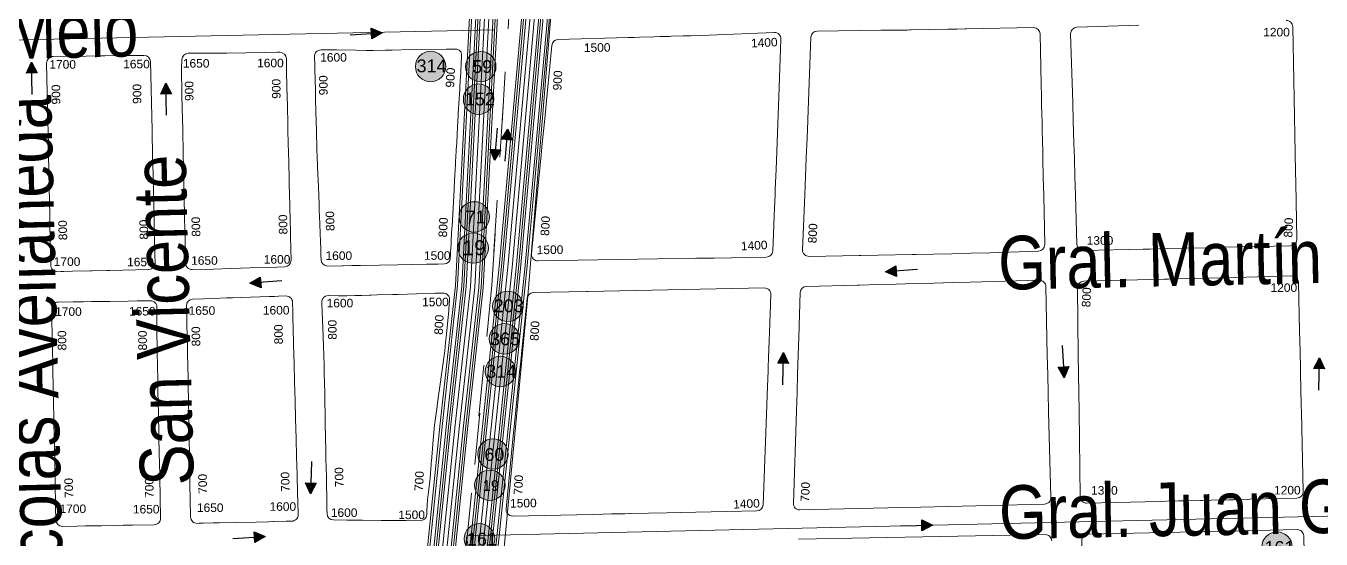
# Model space of a CAD drawing. Header units: millimetres. Extents: x 11558 to 23675, y 49449 to 61482.
# Drawn here: x 19423 to 20028, y 54186 to 54425 of the extents above; entities that cross this region are included whole.
import ezdxf

# ---------------------------------------------------------------- set-up
doc = ezdxf.new("R2010")
doc.units = ezdxf.units.MM
doc.linetypes.add('ACAD_ISO03W100', pattern=[30, 12, -18])
for name, color, linetype in [('0. plano base - nombres calles', 22, 'Continuous'), ('0. Plano Base - PLANO', 254, 'Continuous'), ('0. Plano base - sentido calles', 253, 'Continuous'), ('0.BARRIOS - DIVISIÓN', 12, 'ACAD_ISO03W100'), ('7. puesta en valor CC la lucila', 212, 'Continuous'), ('numeración', 7, 'Continuous')]:
    doc.layers.add(name, color=color, linetype=linetype)
for name, color, linetype, true_color in [('Linea 130 IDA', 7, 'Continuous', 0x26921c), ('Linea 130 REGRESO', 7, 'Continuous', 0x7a5c00), ('Linea 133 ida', 7, 'Continuous', 0x940000), ('Linea 152 IDA', 7, 'Continuous', 0x070721), ('Linea 152 REGRESO', 7, 'Continuous', 0xff0a0a), ('Linea 161 ida', 7, 'Continuous', 0xd16b6b), ('Linea 168 IDA', 7, 'Continuous', 0x1a1a1a), ('Linea 168 REGRESO', 7, 'Continuous', 0x330000), ('Linea 19 Estación Carapachay', 7, 'Continuous', 0xa80000), ('Linea 19 Plaza Miserere', 7, 'Continuous', 0x575757), ('Linea 203 IDA', 7, 'Continuous', 0xc2c200), ('Linea 203 REGRESO', 7, 'Continuous', 0x9e7700), ('Linea 314 IDA', 7, 'Continuous', 0x141414), ('Linea 314 REGRESO', 7, 'Continuous', 0xe00000), ('Linea 365 IDA', 7, 'Continuous', 0xdb6e00), ('Linea 365 REGRESO', 7, 'Continuous', 0xcc3300), ('Linea 59 Por Barrio Golf VUELTA', 7, 'Continuous', 0xffd147), ('Linea 59 Por la Lucila IDA', 7, 'Continuous', 0x007038), ('Linea 59 Por la Lucila VUELTA', 7, 'Continuous', 0xffc20a), ('Linea 60 Barracas IDA', 7, 'Continuous', 0x660000), ('Linea 60 Constitución-barramcas x Fleming IDA', 7, 'Continuous', 0x660000), ('Linea 60 Constitución-barrancas x Fleming VUELTA', 7, 'Continuous', 0xbcab76), ('Linea 71 IDA', 7, 'Continuous', 0xff2424), ('Linea 71 REGRESO', 7, 'Continuous', 0x2e62ff)]:
    doc.layers.add(name, color=color, linetype=linetype, true_color=true_color)
doc.layers.get('7. puesta en valor CC la lucila').off()
doc.styles.get("Standard").update_dxf_attribs({"font": 'arial.ttf'})

# ---------------------------------------------------------------- blocks, each defined once
blk = doc.blocks.new('MANZANAS')
at = {"layer": '0. Plano Base - PLANO', "color": 0, "linetype": 'Continuous', "lineweight": 5}
for points in [[(5639823.03, 6178673.86, -0.417991), (5639827.13, 6178672.68), (5639839.04, 6178650.77), (5639843.05, 6178643.4), (5639847.14, 6178635.87), (5639851.28, 6178628.27), (5639855.4, 6178620.69), (5639859.52, 6178613.11), (5639861.98, 6178608.59), (5639874.5, 6178585.56, -0.412771), (5639873.32, 6178581.5), (5639846.07, 6178566.51), (5639838.46, 6178562.32), (5639830.77, 6178558.08), (5639823.02, 6178553.82), (5639815.72, 6178549.8), (5639812.95, 6178548.28), (5639788.59, 6178534.88, -0.412469), (5639784.52, 6178536.04), (5639773.21, 6178556.31), (5639769.16, 6178563.58), (5639764.86, 6178571.28), (5639763.2, 6178574.26), (5639761.52, 6178577.26), (5639758.92, 6178581.93), (5639756.39, 6178586.47), (5639752.2, 6178593.97), (5639736.57, 6178621.97, -0.413641), (5639737.73, 6178626.05), (5639763.03, 6178640.24)], [(5639732.54, 6178353.96), (5639790.79, 6178385.6), (5639833.85, 6178408.99, -0.414527), (5639837.92, 6178407.79)]]:
    blk.add_lwpolyline(points, format="xyb", dxfattribs=at)
for points in [[(5639671.95, 6178474.74), (5639661.06, 6178497.97), (5639657.32, 6178505.92), (5639653.75, 6178513.51), (5639653.61, 6178513.81), (5639649.8, 6178521.9), (5639646.24, 6178529.46), (5639646.05, 6178529.86), (5639629.65, 6178564.59, -0.400015), (5639630.95, 6178568.52), (5639657.11, 6178582.47), (5639661.68, 6178584.91), (5639661.89, 6178585.02), (5639668.14, 6178588.36), (5639669.12, 6178588.88), (5639669.6, 6178589.14), (5639676.83, 6178593.08), (5639684.68, 6178597.36), (5639684.79, 6178597.42), (5639687.57, 6178598.93), (5639688.34, 6178599.35), (5639691.85, 6178601.26), (5639692.31, 6178601.51), (5639719.87, 6178616.52, -0.413452), (5639723.94, 6178615.33), (5639735.22, 6178594.74), (5639737.94, 6178589.76), (5639739.51, 6178586.91), (5639739.57, 6178586.8), (5639742.17, 6178582.05), (5639743.51, 6178579.59), (5639745.71, 6178575.58), (5639747.91, 6178571.57), (5639750.4, 6178567.02), (5639751.99, 6178564.13), (5639756.19, 6178556.45), (5639760.24, 6178549.08), (5639771.22, 6178529.03, -0.411425), (5639770.05, 6178524.97), (5639750.24, 6178513.87), (5639742.42, 6178509.48), (5639734.66, 6178505.22), (5639727.2, 6178501.16), (5639719.85, 6178497.16), (5639718.61, 6178496.49), (5639704.39, 6178488.76), (5639697.3, 6178484.9), (5639696.71, 6178484.58), (5639676.1, 6178473.38, -0.431669)], [(5639884.46, 6178568.08), (5639895.54, 6178547.88), (5639899.9, 6178539.92), (5639904, 6178532.45), (5639904.47, 6178531.6), (5639904.89, 6178530.83), (5639905.34, 6178530.01), (5639908.12, 6178524.94), (5639912.25, 6178517.4), (5639913.6, 6178514.94), (5639931.48, 6178482.32, -0.41398), (5639930.3, 6178478.25), (5639911.09, 6178467.7), (5639910.21, 6178467.22), (5639904.29, 6178463.96), (5639902.47, 6178462.96), (5639895.24, 6178458.99), (5639891.62, 6178457), (5639890.85, 6178456.58), (5639885.46, 6178453.62), (5639881.87, 6178451.64), (5639872.12, 6178446.29), (5639868.12, 6178444.09), (5639844.22, 6178430.96, -0.417359), (5639840.13, 6178432.17), (5639821.19, 6178467.54), (5639817.24, 6178474.92), (5639813.04, 6178482.76), (5639808.98, 6178490.36), (5639794.08, 6178518.18, -0.410312), (5639795.27, 6178522.22), (5639828.16, 6178540.4), (5639829.93, 6178541.38), (5639832.93, 6178543.04), (5639837.46, 6178545.54), (5639845.14, 6178549.79), (5639852.62, 6178553.92), (5639880.38, 6178569.27, -0.415238)], [(5639658.57, 6178463.89), (5639637.1, 6178452.28), (5639634.31, 6178450.77), (5639631.81, 6178449.41), (5639630.35, 6178448.62), (5639629.86, 6178448.36), (5639629.42, 6178448.12), (5639613.87, 6178439.71), (5639564.8, 6178413.16, -0.447688), (5639560.59, 6178414.68), (5639543.21, 6178457.82), (5639541.23, 6178462.73), (5639536.89, 6178473.5), (5639533.71, 6178481.39), (5639524.03, 6178505.4, -0.378061), (5639525.36, 6178509.15), (5639553.96, 6178525.07), (5639556.43, 6178526.45), (5639558.6, 6178527.66), (5639564.43, 6178530.9), (5639566.97, 6178532.32), (5639570.85, 6178534.48), (5639570.95, 6178534.54), (5639571.77, 6178534.99), (5639576.41, 6178537.57), (5639579.43, 6178539.25), (5639587.14, 6178543.54), (5639613.5, 6178558.64, -0.437032), (5639617.7, 6178557.32), (5639629.27, 6178532.93), (5639632.86, 6178525.37), (5639636.54, 6178517.61), (5639640.18, 6178509.84), (5639643.68, 6178502.35), (5639647.61, 6178493.97), (5639648.7, 6178491.63), (5639651.29, 6178486.12), (5639659.86, 6178467.81, -0.397355)], [(5639681.52, 6178460.41), (5639702.38, 6178471.95), (5639702.54, 6178472.04), (5639703.21, 6178472.41), (5639710.61, 6178476.51), (5639718.18, 6178480.7), (5639725.84, 6178484.93), (5639733.68, 6178489.28), (5639741, 6178493.33), (5639748.41, 6178497.42), (5639776.67, 6178513.07, -0.416087), (5639780.76, 6178511.88), (5639796.12, 6178483.69), (5639800.5, 6178475.67), (5639804.45, 6178468.41), (5639808.73, 6178460.57), (5639828.15, 6178425.59, -0.415178), (5639826.97, 6178421.5), (5639776.29, 6178393.59), (5639768.88, 6178389.51), (5639726.87, 6178366.38, -0.431127), (5639722.72, 6178367.71), (5639704.11, 6178406.64), (5639700.35, 6178414.5), (5639696.68, 6178422.17), (5639692.85, 6178430.19), (5639689.24, 6178437.72), (5639680.27, 6178456.49, -0.396912)], [(5639484.61, 6178368.97), (5639478.64, 6178365.74, -0.408565), (5639474.6, 6178366.89), (5639473.58, 6178368.68), (5639472.49, 6178370.61), (5639472.05, 6178371.39), (5639470.32, 6178374.44), (5639468.63, 6178377.42), (5639466.24, 6178381.63), (5639463.11, 6178387.15), (5639461.87, 6178389.33), (5639459.74, 6178393.08), (5639457.76, 6178396.58), (5639453.2, 6178404.61), (5639452.78, 6178405.35), (5639451.01, 6178408.47), (5639449.01, 6178412), (5639448.21, 6178413.45), (5639445.91, 6178417.58), (5639444.93, 6178419.36), (5639440.63, 6178427.1), (5639437.64, 6178432.5), (5639436.43, 6178434.68), (5639432.68, 6178441.45), (5639431.69, 6178443.22), (5639430.72, 6178444.98), (5639430.1, 6178446.1), (5639428.09, 6178449.71, -0.420376), (5639429.31, 6178453.82), (5639432.27, 6178455.38), (5639435.89, 6178457.29), (5639443.81, 6178461.22), (5639448.17, 6178463.38), (5639451.24, 6178464.9), (5639456.14, 6178467.59), (5639458.97, 6178469.15), (5639466.35, 6178473.36), (5639481.05, 6178481.12), (5639484.98, 6178483.19, -0.43084), (5639488.83, 6178481.88), (5639490.48, 6178478.28), (5639493.28, 6178472.01), (5639493.48, 6178471.56), (5639496.58, 6178464.66), (5639496.86, 6178464.04), (5639497.11, 6178463.49), (5639500.07, 6178456.9), (5639500.44, 6178456.09), (5639502.55, 6178451.4), (5639503.96, 6178448.27), (5639505.71, 6178444.37), (5639506.9, 6178441.71), (5639507.09, 6178441.3), (5639507.49, 6178440.42), (5639508.01, 6178439.25), (5639511.07, 6178432.45), (5639511.59, 6178431.29), (5639512.1, 6178430.16), (5639512.63, 6178428.99), (5639514.61, 6178424.6), (5639518.19, 6178416.69), (5639521.68, 6178408.97), (5639522.03, 6178408.19), (5639523.05, 6178405.92), (5639524.42, 6178402.89), (5639525.11, 6178401.36), (5639525.3, 6178400.94), (5639525.33, 6178400.88), (5639525.62, 6178400.24), (5639526.95, 6178397.3), (5639527.18, 6178396.79), (5639527.83, 6178395.35, -0.393163), (5639526.61, 6178391.74), (5639523.98, 6178390.31), (5639519.29, 6178387.77), (5639513.12, 6178384.43), (5639507.42, 6178381.34), (5639499.96, 6178377.29), (5639492.2, 6178373.09), (5639488.53, 6178371.1), (5639485.06, 6178369.22)], [(5639897.65, 6178328.08), (5639886.21, 6178348.94), (5639882.12, 6178356.4), (5639877.9, 6178364.09), (5639873.72, 6178371.72), (5639871.23, 6178376.25), (5639850.36, 6178414.29, -0.414274), (5639851.55, 6178418.37), (5639901.81, 6178445.93), (5639909.45, 6178450.12), (5639937.16, 6178465.31, -0.414596), (5639941.24, 6178464.12), (5639964.58, 6178421.42), (5639988.09, 6178378.39, -0.411919), (5639986.92, 6178374.33), (5639959.29, 6178358.94), (5639953.49, 6178355.72), (5639949.63, 6178353.56), (5639945.94, 6178351.51), (5639936.84, 6178346.45), (5639935.47, 6178345.68), (5639929.27, 6178342.23), (5639901.74, 6178326.91, -0.416023)], [(5639709.2, 6178356.69), (5639677.96, 6178339.63), (5639672.41, 6178336.59), (5639664.84, 6178332.46), (5639657.28, 6178328.32), (5639657.07, 6178328.21), (5639655.13, 6178327.15), (5639654.81, 6178326.97), (5639649.6, 6178324.13), (5639646.07, 6178322.2), (5639642.05, 6178320.01), (5639609.09, 6178302, -0.449884), (5639604.86, 6178303.52), (5639592.71, 6178333.97), (5639587.73, 6178346.44), (5639587.62, 6178346.71), (5639581.13, 6178362.96), (5639579.15, 6178367.93), (5639576.74, 6178373.96), (5639568.24, 6178395.26, -0.379609), (5639569.59, 6178399), (5639591.43, 6178410.92), (5639591.99, 6178411.22), (5639664.35, 6178450.69, -0.431146), (5639668.5, 6178449.34), (5639676.12, 6178433.22), (5639677.62, 6178430.04), (5639679.5, 6178426.07), (5639680.91, 6178423.09), (5639683.17, 6178418.31), (5639683.48, 6178417.67), (5639685.55, 6178413.29), (5639686.65, 6178410.97), (5639686.84, 6178410.56), (5639694.23, 6178394.93), (5639710.47, 6178360.6, -0.39729)], [(5639461.09, 6178356.21), (5639454.53, 6178352.49), (5639446.82, 6178348.19), (5639439.24, 6178343.98), (5639432, 6178339.95), (5639423.3, 6178335.11, -0.416261), (5639419.21, 6178336.29), (5639417.83, 6178338.82), (5639413.24, 6178347.21), (5639411.55, 6178350.29), (5639408.99, 6178354.97), (5639408.36, 6178356.11), (5639404.81, 6178362.61), (5639403.69, 6178364.66), (5639398.95, 6178373.31), (5639397.12, 6178376.67), (5639395.18, 6178380.21), (5639394.05, 6178382.26), (5639389.85, 6178389.94), (5639389.23, 6178391.07), (5639384.51, 6178399.71), (5639381.46, 6178405.28), (5639379.67, 6178408.56), (5639377.07, 6178413.29), (5639377.01, 6178413.4), (5639376.23, 6178414.83), (5639375.7, 6178415.92), (5639373.78, 6178419.9, -0.40496), (5639375.09, 6178423.86), (5639383.47, 6178428.25), (5639391.04, 6178432.29), (5639398.84, 6178436.48), (5639406.7, 6178440.7), (5639411.84, 6178443.49), (5639412.81, 6178444.02, -0.414055), (5639416.88, 6178442.82), (5639417.02, 6178442.56), (5639419.52, 6178437.97), (5639419.58, 6178437.87), (5639423.35, 6178430.94), (5639427.5, 6178423.41), (5639431.71, 6178415.78), (5639433.04, 6178413.36), (5639435.93, 6178408.11), (5639440.08, 6178400.59), (5639444.24, 6178393.04), (5639444.56, 6178392.46), (5639448.05, 6178386.14), (5639448.48, 6178385.35), (5639448.91, 6178384.56), (5639450.99, 6178380.79), (5639452.61, 6178377.86), (5639456.34, 6178371.08), (5639456.7, 6178370.42), (5639459.85, 6178364.66), (5639462.25, 6178360.25, -0.409344)], [(5639405.31, 6178325.82), (5639389.27, 6178317), (5639388.38, 6178316.51), (5639382.04, 6178313.02), (5639381.36, 6178312.65), (5639374.03, 6178308.62), (5639370.4, 6178306.62), (5639369.32, 6178306.03), (5639367.87, 6178305.23, -0.415156), (5639363.79, 6178306.42), (5639363.44, 6178307.07), (5639360.6, 6178312.27), (5639359.66, 6178313.97), (5639358.28, 6178316.51), (5639354.2, 6178323.99), (5639351.73, 6178328.5), (5639350.02, 6178331.64), (5639345.75, 6178339.46), (5639343.6, 6178343.39), (5639341.68, 6178346.92), (5639339.96, 6178350.06), (5639337.55, 6178354.48), (5639333.44, 6178362), (5639332.13, 6178364.4), (5639330.56, 6178367.28), (5639329.21, 6178369.76), (5639325.19, 6178377.12), (5639318.52, 6178389.34, -0.41665), (5639319.74, 6178393.43), (5639333.43, 6178400.75), (5639337.49, 6178402.93), (5639341.02, 6178404.82), (5639348.61, 6178408.88), (5639357.17, 6178413.46, -0.410915), (5639361.21, 6178412.26), (5639376.59, 6178384.29), (5639377.85, 6178382), (5639381.53, 6178375.3), (5639382.49, 6178373.57), (5639384.78, 6178369.4), (5639386.21, 6178366.79), (5639386.41, 6178366.43), (5639391.13, 6178357.84), (5639395.9, 6178349.16), (5639397.03, 6178347.12), (5639397.12, 6178346.96), (5639400.66, 6178340.52), (5639404.67, 6178333.21), (5639406.5, 6178329.9, -0.414176)], [(5639541.25, 6178264.64), (5639535.67, 6178261.81, -0.405975), (5639531.68, 6178263.05), (5639530.65, 6178264.94), (5639527.6, 6178270.56), (5639525.85, 6178273.77), (5639525.34, 6178274.71), (5639523.58, 6178277.95), (5639519.41, 6178285.61), (5639517.31, 6178289.48), (5639515.18, 6178293.4), (5639511.03, 6178301.03), (5639509.4, 6178304.04), (5639506.93, 6178308.58), (5639504.67, 6178312.73), (5639502.69, 6178316.36), (5639500.23, 6178320.78), (5639498.48, 6178323.92), (5639494.18, 6178331.52), (5639489.84, 6178339.18), (5639486.19, 6178345.62), (5639484.21, 6178349.13), (5639484.05, 6178349.4, -0.433346), (5639485.26, 6178353.6), (5639489.5, 6178355.78), (5639492.96, 6178357.55), (5639496.31, 6178359.4), (5639499.19, 6178361), (5639502.11, 6178362.62), (5639502.9, 6178363.06), (5639505.41, 6178364.46), (5639511.62, 6178367.9), (5639513.91, 6178369.18), (5639528.91, 6178377.51), (5639532.31, 6178379.39, -0.450485), (5639536.55, 6178377.9), (5639538.05, 6178374.18), (5639538.35, 6178373.44), (5639542.56, 6178363.03), (5639544.04, 6178359.39), (5639545.46, 6178355.88), (5639548.5, 6178347.36), (5639551.42, 6178339.04), (5639552.13, 6178337.02), (5639553.62, 6178332.77), (5639554.21, 6178331.1), (5639557.1, 6178322.85), (5639560.51, 6178314.7), (5639561.37, 6178312.64), (5639563.63, 6178307.25), (5639563.83, 6178306.78), (5639564.22, 6178305.86), (5639566.63, 6178300.1), (5639567.24, 6178298.66), (5639570.43, 6178290.38), (5639572.48, 6178285.74), (5639573.22, 6178284.05, -0.39832), (5639571.84, 6178280.17), (5639565.95, 6178277.18), (5639562.14, 6178275.25), (5639555.51, 6178271.88), (5639547.79, 6178267.96), (5639545.81, 6178266.96), (5639542.92, 6178265.49)], [(5639480.67, 6178231.44), (5639479.93, 6178231.04, -0.415875), (5639475.85, 6178232.24), (5639475.09, 6178233.64), (5639472.78, 6178237.91), (5639471.59, 6178240.11), (5639468.99, 6178244.9), (5639468.82, 6178245.22), (5639468.41, 6178245.98), (5639466.75, 6178249.03), (5639465.39, 6178251.55), (5639462.8, 6178256.32), (5639461.99, 6178257.82), (5639458.44, 6178264.36), (5639456.99, 6178267.05), (5639452.51, 6178275.31), (5639451.18, 6178277.76), (5639448.82, 6178282.11), (5639447.67, 6178284.24), (5639444.29, 6178290.48), (5639442.84, 6178293.14), (5639439.05, 6178300.06), (5639438.09, 6178301.81), (5639435.33, 6178306.82), (5639433.07, 6178310.92), (5639431.66, 6178313.47), (5639428.67, 6178318.9, -0.411447), (5639429.82, 6178322.96), (5639434.3, 6178325.49), (5639438.3, 6178327.74), (5639443.57, 6178330.71), (5639446.07, 6178332.12), (5639449.18, 6178333.87), (5639453.4, 6178336.25), (5639460.94, 6178340.5), (5639463.16, 6178341.75), (5639464.73, 6178342.64), (5639467.79, 6178344.36, -0.416339), (5639471.88, 6178343.2), (5639474.13, 6178339.14), (5639475.86, 6178336.02), (5639477.42, 6178333.21), (5639481.57, 6178325.7), (5639485.78, 6178318.1), (5639489.97, 6178310.54), (5639494.18, 6178302.94), (5639498.2, 6178295.67), (5639502.79, 6178287.39), (5639506.7, 6178280.33), (5639510.97, 6178272.61), (5639511.42, 6178271.8), (5639514.77, 6178265.75), (5639515.12, 6178265.11), (5639516.9, 6178261.91), (5639518.05, 6178259.82), (5639518.77, 6178258.53), (5639519.92, 6178256.44, -0.415188), (5639518.74, 6178252.36), (5639516.39, 6178251.06), (5639511.29, 6178248.26), (5639511.02, 6178248.12), (5639509.15, 6178247.09), (5639504.06, 6178244.29), (5639496.08, 6178239.91), (5639488.96, 6178236), (5639486.46, 6178234.63), (5639482.39, 6178232.39), (5639481.71, 6178232.02), (5639480.74, 6178231.48)], [(5639462.44, 6178221.22), (5639453.6, 6178216.43), (5639449.7, 6178214.32), (5639445.96, 6178212.29), (5639440.83, 6178209.51), (5639438.56, 6178208.28), (5639434.23, 6178205.93), (5639430.78, 6178204.07), (5639424.74, 6178200.79, -0.413611), (5639420.68, 6178201.99), (5639417.73, 6178207.41), (5639416.58, 6178209.52), (5639416.06, 6178210.46), (5639413.73, 6178214.76), (5639412.43, 6178217.13), (5639411.93, 6178218.05), (5639408.18, 6178224.94), (5639407.73, 6178225.77), (5639403.67, 6178233.22), (5639399.47, 6178240.93), (5639396.98, 6178245.51), (5639395.46, 6178248.3), (5639393.03, 6178252.75), (5639391.25, 6178256.02), (5639386.98, 6178263.87), (5639385.46, 6178266.66), (5639382.83, 6178271.5), (5639380.06, 6178276.57), (5639378.74, 6178279), (5639376.6, 6178282.93), (5639373.45, 6178288.71, -0.416038), (5639374.67, 6178292.79), (5639380.85, 6178296.1), (5639382.69, 6178297.09), (5639385.1, 6178298.38), (5639388.51, 6178300.21), (5639392.35, 6178302.27), (5639396.05, 6178304.26), (5639403.58, 6178308.3), (5639407.28, 6178310.28), (5639411.06, 6178312.31), (5639412.69, 6178313.19, -0.419844), (5639416.78, 6178311.91), (5639417.17, 6178311.16), (5639420.6, 6178304.45), (5639421.08, 6178303.52), (5639421.92, 6178301.96), (5639425.71, 6178294.92), (5639426.22, 6178294), (5639430.06, 6178286.94), (5639430.59, 6178285.97), (5639431.74, 6178283.87), (5639433.06, 6178281.43), (5639433.54, 6178280.55), (5639435.34, 6178277.26), (5639440.19, 6178268.36), (5639445, 6178259.52), (5639446.2, 6178257.31), (5639448.34, 6178253.39), (5639449.7, 6178250.9), (5639450.88, 6178248.74), (5639454.52, 6178242.06), (5639463.65, 6178225.3, -0.414874)]]:
    blk.add_lwpolyline(points, format="xyb", close=True, dxfattribs=at)
blk.add_lwpolyline([(5639367.07, 6178401.59), (5639367.07, 6178401.59)], close=True, dxfattribs=at)
blk = doc.blocks.new('19')
at = {"layer": 'Linea 19 Estación Carapachay', "lineweight": 211, "true_color": 0xededed}
h = blk.add_hatch(color=7, dxfattribs=at)
h.dxf.hatch_style = 1
edge = h.paths.add_edge_path()
edge.add_arc((0, 0), 7.11, 0, 360)
at = {"layer": 'Linea 19 Estación Carapachay', "lineweight": 9}
blk.add_circle((0, 0), 7.11, dxfattribs=at)
at = {"layer": 'Linea 19 Estación Carapachay', "lineweight": 15, "insert": (-3.4, 2.34), "char_height": 5, "attachment_point": 1}
blk.add_mtext_dynamic_manual_height_columns('19', width=16.4579, gutter_width=12.5, heights=[0], dxfattribs=at)
blk = doc.blocks.new('365')
at = {"layer": 'Linea 365 IDA', "lineweight": 211, "true_color": 0xededed}
h = blk.add_hatch(color=7, dxfattribs=at)
h.dxf.hatch_style = 1
edge = h.paths.add_edge_path()
edge.add_arc((0, 0), 7.11, 0, 360)
at = {"layer": 'Linea 365 IDA', "lineweight": 9}
blk.add_circle((0, 0), 7.11, dxfattribs=at)
at = {"layer": 'Linea 365 IDA', "lineweight": 15, "insert": (-6.72, 2.99), "char_height": 6, "attachment_point": 1}
blk.add_mtext_dynamic_manual_height_columns('365', width=9.9737, gutter_width=12.5, heights=[0], dxfattribs=at)
blk = doc.blocks.new('19 a cap')
at = {"layer": 'Linea 19 Plaza Miserere', "lineweight": 211, "true_color": 0xededed}
h = blk.add_hatch(color=7, dxfattribs=at)
h.dxf.hatch_style = 1
edge = h.paths.add_edge_path()
edge.add_arc((0, 0), 7.11, 0, 360)
at = {"layer": 'Linea 19 Plaza Miserere', "lineweight": 9}
blk.add_circle((0, 0), 7.11, dxfattribs=at)
at = {"layer": 'Linea 19 Plaza Miserere', "lineweight": 15, "insert": (-5.03, 3.65), "char_height": 7, "attachment_point": 1}
blk.add_mtext_dynamic_manual_height_columns('19', width=16.4579, gutter_width=12.5, heights=[0], dxfattribs=at)
blk = doc.blocks.new('59')
at = {"layer": 'Linea 59 Por la Lucila VUELTA', "lineweight": 211, "true_color": 0xededed}
h = blk.add_hatch(color=7, dxfattribs=at)
h.dxf.hatch_style = 1
edge = h.paths.add_edge_path()
edge.add_arc((0, 0), 7.11, 0, 360)
at = {"layer": 'Linea 59 Por la Lucila VUELTA', "lineweight": 9}
blk.add_circle((0, 0), 7.11, dxfattribs=at)
at = {"layer": 'Linea 59 Por la Lucila VUELTA', "lineweight": 15, "insert": (-3.99, 3.04), "char_height": 6, "attachment_point": 1}
blk.add_mtext_dynamic_manual_height_columns('59', width=16.4579, gutter_width=12.5, heights=[0], dxfattribs=at)
blk = doc.blocks.new('60 ida')
at = {"layer": 'Linea 60 Barracas IDA', "lineweight": 211, "true_color": 0xededed}
h = blk.add_hatch(color=7, dxfattribs=at)
h.dxf.hatch_style = 1
edge = h.paths.add_edge_path()
edge.add_arc((0, 0), 7.11, 0, 360)
at = {"layer": 'Linea 60 Barracas IDA', "lineweight": 9}
blk.add_circle((0, 0), 7.11, dxfattribs=at)
at = {"layer": 'Linea 60 Barracas IDA', "lineweight": 15, "insert": (-4.01, 2.78), "char_height": 6, "attachment_point": 1}
blk.add_mtext_dynamic_manual_height_columns('60', width=16.4579, gutter_width=12.5, heights=[0], dxfattribs=at)
blk = doc.blocks.new('71 ida')
at = {"layer": 'Linea 71 IDA', "lineweight": 211, "true_color": 0xededed}
h = blk.add_hatch(color=7, dxfattribs=at)
h.dxf.hatch_style = 1
edge = h.paths.add_edge_path()
edge.add_arc((0, 0), 7.11, 0, 360)
at = {"layer": 'Linea 71 IDA', "lineweight": 9}
blk.add_circle((0, 0), 7.11, dxfattribs=at)
at = {"layer": 'Linea 71 IDA', "lineweight": 15, "insert": (-4.06, 2.93), "char_height": 6, "attachment_point": 1}
blk.add_mtext_dynamic_manual_height_columns('71', width=16.4579, gutter_width=12.5, heights=[0], dxfattribs=at)
blk = doc.blocks.new('152ida')
at = {"layer": 'Linea 152 IDA', "lineweight": 211, "true_color": 0xededed}
h = blk.add_hatch(color=7, dxfattribs=at)
h.dxf.hatch_style = 1
edge = h.paths.add_edge_path()
edge.add_arc((0, 0), 7.11, 0, 360)
at = {"layer": 'Linea 152 IDA', "lineweight": 9}
blk.add_circle((0, 0), 7.11, dxfattribs=at)
at = {"layer": 'Linea 152 IDA', "lineweight": 15, "insert": (-6.37, 3.07), "char_height": 6, "attachment_point": 1}
blk.add_mtext_dynamic_manual_height_columns('152', width=16.4579, gutter_width=12.5, heights=[0], dxfattribs=at)
blk = doc.blocks.new('161 ida')
at = {"layer": 'Linea 161 ida', "lineweight": 211, "true_color": 0xededed}
h = blk.add_hatch(color=7, dxfattribs=at)
h.dxf.hatch_style = 1
edge = h.paths.add_edge_path()
edge.add_arc((0, 0), 7.11, 0, 360)
at = {"layer": 'Linea 161 ida', "lineweight": 9}
blk.add_circle((0, 0), 7.11, dxfattribs=at)
at = {"layer": 'Linea 161 ida', "lineweight": 15, "insert": (-5.85, 2.85), "char_height": 6, "attachment_point": 1}
blk.add_mtext_dynamic_manual_height_columns('161', width=16.4579, gutter_width=12.5, heights=[0], dxfattribs=at)
blk = doc.blocks.new('203 ida')
at = {"layer": 'Linea 203 IDA', "lineweight": 211, "true_color": 0xededed}
h = blk.add_hatch(color=7, dxfattribs=at)
h.dxf.hatch_style = 1
edge = h.paths.add_edge_path()
edge.add_arc((0, 0), 7.11, 0, 360)
at = {"layer": 'Linea 203 IDA', "lineweight": 9}
blk.add_circle((0, 0), 7.11, dxfattribs=at)
at = {"layer": 'Linea 203 IDA', "lineweight": 15, "insert": (-6.59, 3.28), "char_height": 6, "attachment_point": 1}
blk.add_mtext_dynamic_manual_height_columns('203', width=16.4579, gutter_width=12.5, heights=[0], dxfattribs=at)
blk = doc.blocks.new('314 vuelta')
at = {"layer": 'Linea 314 REGRESO', "lineweight": 211, "true_color": 0xededed}
h = blk.add_hatch(color=7, dxfattribs=at)
h.dxf.hatch_style = 1
edge = h.paths.add_edge_path()
edge.add_arc((0, 0), 7.11, 0, 360)
at = {"layer": 'Linea 314 REGRESO', "lineweight": 9}
blk.add_circle((0, 0), 7.11, dxfattribs=at)
at = {"layer": 'Linea 314 REGRESO', "lineweight": 211, "insert": (-6.55, 3.33), "char_height": 6, "attachment_point": 1}
blk.add_mtext_dynamic_manual_height_columns('314', width=8.0914, gutter_width=12.5, heights=[0], dxfattribs=at)
blk = doc.blocks.new('314 ida')
at = {"layer": 'Linea 314 IDA', "lineweight": 211, "true_color": 0xededed}
h = blk.add_hatch(color=7, dxfattribs=at)
h.dxf.hatch_style = 1
edge = h.paths.add_edge_path()
edge.add_arc((0, 0), 7.11, 0, 360)
at = {"layer": 'Linea 314 IDA', "lineweight": 9}
blk.add_circle((0, 0), 7.11, dxfattribs=at)
at = {"layer": 'Linea 314 IDA', "lineweight": 15, "insert": (-6.58, 3.05), "char_height": 6, "attachment_point": 1}
blk.add_mtext_dynamic_manual_height_columns('314', width=8.7347, gutter_width=12.5, heights=[0], dxfattribs=at)

msp = doc.modelspace()

# ---------------------------------------------------------------- hatches: boundary and pattern name
at = {"layer": '0. Plano base - sentido calles', "linetype": 'Continuous', "lineweight": 25, "ltscale": 2, "true_color": 0x1a1a1a}
h = msp.add_hatch(color=250, dxfattribs=at)
h.dxf.hatch_style = 1
h.paths.add_polyline_path([(19589.29, 54421.85), (19584.15, 54424.05), (19584.3, 54421.55)])
h.paths.add_polyline_path([(19589.29, 54421.85), (19584.3, 54421.55), (19584.45, 54419.06)])
h = msp.add_hatch(color=250, dxfattribs=at)
h.dxf.hatch_style = 1
h.paths.add_polyline_path([(19425.47, 54408.12), (19423.08, 54403.06), (19425.57, 54403.12)])
h.paths.add_polyline_path([(19425.47, 54408.12), (19425.57, 54403.12), (19428.07, 54403.17)])
h = msp.add_hatch(color=250, dxfattribs=at)
h.dxf.hatch_style = 1
h.paths.add_polyline_path([(19488.25, 54398.38), (19485.86, 54393.32), (19488.36, 54393.38)])
h.paths.add_polyline_path([(19488.25, 54398.38), (19488.36, 54393.38), (19490.86, 54393.43)])
h = msp.add_hatch(color=250, dxfattribs=at)
h.dxf.hatch_style = 1
h.paths.add_polyline_path([(19647.88, 54376.96), (19645, 54372.17), (19647.49, 54371.98)])
h.paths.add_polyline_path([(19647.88, 54376.96), (19647.49, 54371.98), (19649.99, 54371.78)])
h = msp.add_hatch(color=250, dxfattribs=at)
h.dxf.hatch_style = 1
h.paths.add_polyline_path([(19641.73, 54362.4), (19644.61, 54367.19), (19642.12, 54367.38)])
h.paths.add_polyline_path([(19641.73, 54362.4), (19642.12, 54367.38), (19639.63, 54367.58)])
h = msp.add_hatch(color=250, dxfattribs=at)
h.dxf.hatch_style = 1
h.paths.add_polyline_path([(19824.31, 54310.32), (19829.48, 54308.19), (19829.3, 54310.68)])
h.paths.add_polyline_path([(19824.31, 54310.32), (19829.3, 54310.68), (19829.12, 54313.18)])
h = msp.add_hatch(color=250, dxfattribs=at)
h.dxf.hatch_style = 1
h.paths.add_polyline_path([(19527.47, 54304.98), (19532.64, 54302.84), (19532.46, 54305.34)])
h.paths.add_polyline_path([(19527.47, 54304.98), (19532.46, 54305.34), (19532.28, 54307.83)])
h = msp.add_hatch(color=250, dxfattribs=at)
h.dxf.hatch_style = 1
h.paths.add_polyline_path([(19776.68, 54272.58), (19774.06, 54267.64), (19776.55, 54267.58)])
h.paths.add_polyline_path([(19776.68, 54272.58), (19776.55, 54267.58), (19779.05, 54267.52)])
h = msp.add_hatch(color=250, dxfattribs=at)
h.dxf.hatch_style = 1
h.paths.add_polyline_path([(20026.97, 54270.11), (20024.35, 54265.18), (20026.85, 54265.11)])
h.paths.add_polyline_path([(20026.97, 54270.11), (20026.85, 54265.11), (20029.35, 54265.05)])
h = msp.add_hatch(color=250, dxfattribs=at)
h.dxf.hatch_style = 1
h.paths.add_polyline_path([(19907.73, 54260.89), (19909.92, 54266.04), (19907.42, 54265.88)])
h.paths.add_polyline_path([(19907.73, 54260.89), (19907.42, 54265.88), (19904.93, 54265.73)])
h = msp.add_hatch(color=250, dxfattribs=at)
h.dxf.hatch_style = 1
h.paths.add_polyline_path([(19555.82, 54206.7), (19558.44, 54211.63), (19555.94, 54211.7)])
h.paths.add_polyline_path([(19555.82, 54206.7), (19555.94, 54211.7), (19553.44, 54211.76)])
h = msp.add_hatch(color=250, dxfattribs=at)
h.dxf.hatch_style = 1
h.paths.add_polyline_path([(19846.24, 54192.09), (19841.18, 54194.47), (19841.25, 54191.97)])
h.paths.add_polyline_path([(19846.24, 54192.09), (19841.25, 54191.97), (19841.31, 54189.47)])
h = msp.add_hatch(color=250, dxfattribs=at)
h.dxf.hatch_style = 1
h.paths.add_polyline_path([(19534.53, 54186.7), (19529.39, 54188.89), (19529.54, 54186.39)])
h.paths.add_polyline_path([(19534.53, 54186.7), (19529.54, 54186.39), (19529.69, 54183.9)])

# ---------------------------------------------------------------- linework, layer by layer
at = {"layer": '0. Plano base - sentido calles', "color": 250, "linetype": 'Continuous', "lineweight": 25, "ltscale": 2, "true_color": 0x1a1a1a}
for points in [[(19574.32, 54420.95), (19589.29, 54421.85), (19584.45, 54419.06), (19584.15, 54424.05), (19589.29, 54421.85)], [(19425.79, 54393.12), (19425.47, 54408.12), (19428.07, 54403.17), (19423.08, 54403.06), (19425.47, 54408.12)], [(19488.58, 54383.38), (19488.25, 54398.38), (19490.86, 54393.43), (19485.86, 54393.32), (19488.25, 54398.38)], [(19642.9, 54377.35), (19641.73, 54362.4), (19639.63, 54367.58), (19644.61, 54367.19), (19641.73, 54362.4)], [(19646.72, 54362.01), (19647.88, 54376.96), (19649.99, 54371.78), (19645, 54372.17), (19647.88, 54376.96)], [(19839.27, 54311.4), (19824.31, 54310.32), (19829.12, 54313.18), (19829.48, 54308.19), (19824.31, 54310.32)], [(19542.43, 54306.05), (19527.47, 54304.98), (19532.28, 54307.83), (19532.64, 54302.84), (19527.47, 54304.98)], [(19906.81, 54275.86), (19907.73, 54260.89), (19904.93, 54265.73), (19909.92, 54266.04), (19907.73, 54260.89)], [(19776.31, 54257.58), (19776.68, 54272.58), (19779.05, 54267.52), (19774.06, 54267.64), (19776.68, 54272.58)], [(20026.6, 54255.12), (20026.97, 54270.11), (20029.35, 54265.05), (20024.35, 54265.18), (20026.97, 54270.11)], [(19556.19, 54221.69), (19555.82, 54206.7), (19553.44, 54211.76), (19558.44, 54211.63), (19555.82, 54206.7)], [(19831.25, 54191.72), (19846.24, 54192.09), (19841.31, 54189.47), (19841.18, 54194.47), (19846.24, 54192.09)], [(19519.56, 54185.79), (19534.53, 54186.7), (19529.69, 54183.9), (19529.39, 54188.89), (19534.53, 54186.7)]]:
    msp.add_lwpolyline(points, dxfattribs=at)
at = {"layer": '0.BARRIOS - DIVISIÓN', "color": 14, "lineweight": 18, "ltscale": 2}
for points in [[(19746.68, 55789.02), (19726.12, 55476.55), (19705.29, 55342.21), (19682.91, 54948.63), (19661.94, 54643.15), (19640.4, 54304.03), (19607.91, 53959.65), (19567.75, 53570.63), (19550.03, 53389.45), (19077.25, 53357.53), (18962.05, 53342.81), (18817.78, 53351.07), (18595.68, 53358.57), (18202.92, 53380.53), (17765.7, 53372.91), (17659.73, 53390.45), (17637.92, 53679.7), (17639.89, 53799.72), (17625.59, 53940.22), (17597.55, 54075.9), (17579.24, 54125.09), (17580.44, 54241.86), (17585.92, 54374.44), (17552.48, 55699.13)], [(20104.45, 53325.35), (19550.03, 53389.45), (19587.83, 53765.14), (19640.4, 54304.03), (19661.94, 54643.15), (19682.91, 54948.63), (19694.1, 55145.42), (19705.29, 55342.21), (19726.12, 55476.55), (19746.67, 55788.87)]]:
    msp.add_lwpolyline(points, dxfattribs=at)
at = {"layer": 'Linea 130 IDA', "lineweight": 15}
msp.add_lwpolyline([(17719.85, 55041.94), (18496.71, 55071.93), (18849.22, 55086.71), (19270.22, 55104.01), (19672.86, 55117.74), (19652.52, 54760.03), (19638.02, 54524.72), (19626.45, 54303.69), (19619.32, 54239.28), (19594.64, 53998.01)], dxfattribs=at)
at = {"layer": 'Linea 130 REGRESO', "lineweight": 15}
msp.add_lwpolyline([(19621.9, 54082.33), (19645.87, 54312.66), (19656.24, 54427.96), (19669.95, 54640.57), (19672.38, 54655.23), (19681.65, 54786.66), (19684.87, 54832.54), (19687.11, 54863.88), (19689.28, 54905.54), (19697.27, 55007.72), (19697.17, 55020.78), (19706.29, 55127.4), (19712.13, 55238.28), (19717.72, 55342.34), (19736.96, 55485.89), (19693.91, 55484.41), (19390.79, 55472.52), (19078.65, 55455.31), (18621.89, 55435.53), (18209.58, 55421.21)], dxfattribs=at)
at = {"layer": 'Linea 133 ida', "lineweight": 15}
msp.add_lwpolyline([(19562.59, 53365.53), (19583.19, 53563.54), (19603.79, 53766.03), (19616.26, 53891.75), (19630.97, 54062.57), (19646.27, 54181.66), (19657.19, 54298.97), (19673.26, 54494.3), (19682.32, 54637.76), (19691.69, 54754.78, 0.452211), (19684.26, 54762.45, -0.013337), (19426.39, 54756.93), (18399.86, 54732.21), (15988.39, 54664.92)], format="xyb", dxfattribs=at)
at = {"layer": 'Linea 152 IDA', "lineweight": 15}
msp.add_lwpolyline([(19754.82, 56087.71), (19741.25, 55892.05), (19729.38, 55709.75), (19715.79, 55481.66), (19696.14, 55338.26), (19685.29, 55195.47), (19660.5, 54759.56), (19646.01, 54524.26), (19634.42, 54303.04), (19627.28, 54238.43), (19602.6, 53997.24), (19589.35, 53851.45), (19565.85, 53617.33), (19565.94, 53603.83), (19537.12, 53324.22)], dxfattribs=at)
at = {"layer": 'Linea 152 REGRESO', "lineweight": 15}
msp.add_lwpolyline([(19619.92, 54082.65), (19643.88, 54312.85), (19654.25, 54428.11), (19667.96, 54640.8), (19670.39, 54655.46), (19679.65, 54786.8), (19682.88, 54832.68), (19685.12, 54864), (19687.29, 54905.67), (19695.27, 55007.79), (19695.17, 55020.86), (19704.29, 55127.53), (19710.14, 55238.39), (19715.73, 55342.53), (19734.64, 55483.61), (19744.72, 55639.78), (19744.31, 55654.96), (19752.08, 55774.9), (19753.12, 55794.77), (19762.63, 55942.66), (19768.54, 56031.01), (19772.21, 56100.51)], dxfattribs=at)
at = {"layer": 'Linea 161 ida', "lineweight": 15}
msp.add_lwpolyline([(20452.74, 54205.94), (19628.78, 54187.07), (19617.95, 54082.98), (19614.33, 54067), (19610.89, 53962.9), (19605.8, 53949.6), (19583.72, 53736.04), (19562.88, 53534.37), (19546.22, 53373.2)], dxfattribs=at)
at = {"layer": 'Linea 168 IDA', "lineweight": 15}
msp.add_lwpolyline([(20802.45, 56139.06), (20776.13, 55948.55), (20759.69, 55833.4), (20740.96, 55711.43), (20729.79, 55641.6), (20718.33, 55573.74), (20706.75, 55504.58), (20643.32, 55510.18), (20326.93, 55516.19), (20163.37, 55508.06), (19948.21, 55500.25), (19718.27, 55489.7), (19717.78, 55481.46), (19698.13, 55338.05), (19687.29, 55195.33), (19662.5, 54759.44), (19648, 54524.15), (19636.42, 54302.88), (19629.27, 54238.22), (19604.59, 53997.04), (19591.34, 53851.26), (19567.85, 53617.24), (19567.94, 53603.73), (19539.11, 53324.02)], dxfattribs=at)
at = {"layer": 'Linea 168 REGRESO', "lineweight": 15}
msp.add_lwpolyline([(19558.15, 53371.96), (19574.81, 53533.14), (19595.66, 53734.81), (19617.57, 53946.79), (19622.82, 53960.49), (19626.29, 54065.47), (19629.81, 54081.03), (19653.84, 54311.88), (19664.22, 54427.34), (19677.9, 54639.66), (19680.33, 54654.29), (19689.63, 54786.09), (19692.85, 54831.97), (19695.1, 54863.39), (19697.27, 54905.02), (19705.27, 55007.43), (19705.17, 55020.47), (19714.21, 55126.09), (20665.84, 55151.47)], dxfattribs=at)
at = {"layer": 'Linea 19 Estación Carapachay', "lineweight": 15}
msp.add_lwpolyline([(19625.85, 54081.68), (19649.86, 54312.27), (19660.23, 54427.65), (19673.93, 54640.11), (19676.36, 54654.76), (19685.64, 54786.37), (19688.86, 54832.26), (19691.11, 54863.63), (19693.27, 54905.28), (19701.27, 55007.58), (19701.17, 55020.63), (19710.28, 55127.12), (19716.13, 55238.07), (19721.71, 55341.97), (19740.62, 55483.02), (19750.73, 55639.67), (19750.32, 55654.85), (19758.07, 55774.55), (19759.11, 55794.42), (19768.62, 55942.27), (19774.53, 56030.65), (19778.2, 56100.03)], dxfattribs=at)
at = {"layer": 'Linea 19 Plaza Miserere', "lineweight": 15}
msp.add_lwpolyline([(19744.87, 56088.72), (19731.28, 55892.72), (19719.4, 55710.37), (19705.83, 55482.63), (19686.2, 55339.32), (19675.31, 55196.13), (19650.52, 54760.15), (19636.02, 54524.83), (19624.45, 54303.85), (19617.33, 54239.49), (19592.65, 53998.2), (19579.39, 53852.4), (19555.85, 53617.8), (19555.94, 53604.31), (19527.17, 53325.25)], dxfattribs=at)
at = {"layer": 'Linea 203 IDA', "lineweight": 15}
msp.add_lwpolyline([(19781.19, 56099.79), (19777.52, 56030.47), (19771.61, 55942.07), (19762.11, 55794.24), (19761.07, 55774.37), (19753.32, 55654.79), (19753.73, 55639.61), (19743.6, 55482.72), (19724.7, 55341.69), (19719.12, 55237.91), (19713.27, 55126.91), (19704.17, 55020.51), (19704.27, 55007.47), (19696.27, 54905.09), (19694.1, 54863.45), (19691.86, 54832.05), (19688.63, 54786.16), (19679.34, 54654.41), (19676.91, 54639.77), (19663.22, 54427.42), (19652.84, 54311.98), (19628.82, 54081.19)], dxfattribs=at)
at = {"layer": 'Linea 203 REGRESO', "lineweight": 15}
msp.add_lwpolyline([(19743.87, 56088.82), (19730.28, 55892.79), (19718.4, 55710.43), (19704.84, 55482.73), (19685.2, 55339.42), (19674.32, 55196.2), (19649.52, 54760.21), (19635.02, 54524.89), (19623.46, 54303.94), (19616.34, 54239.59), (19591.65, 53998.29), (19578.4, 53852.49), (19554.85, 53617.85), (19554.94, 53604.36), (19526.18, 53325.35)], dxfattribs=at)
at = {"layer": 'Linea 314 IDA', "lineweight": 15}
msp.add_lwpolyline([(19773.21, 56100.43), (19769.54, 56030.95), (19763.63, 55942.6), (19754.12, 55794.71), (19753.08, 55774.84), (19745.31, 55654.94), (19745.72, 55639.76), (19735.64, 55483.51), (19716.73, 55342.43), (19711.13, 55238.34), (19705.29, 55127.47), (19696.17, 55020.82), (19696.27, 55007.75), (19688.28, 54905.61), (19686.11, 54863.94), (19683.88, 54832.61), (19680.65, 54786.73), (19671.39, 54655.35), (19668.95, 54640.69), (19655.24, 54428.03), (19644.88, 54312.75), (19620.91, 54082.49)], dxfattribs=at)
at = {"layer": 'Linea 314 REGRESO', "lineweight": 15}
for points in [[(19641.72, 54423.29), (18737.66, 54404.1), (17778.19, 54382.83), (17328.87, 54372.18), (16959.69, 54362.37), (16972.75, 54461.65), (16982.82, 54536.91), (16990.22, 54591.45), (17024.13, 54851.06), (17042.72, 55003.8), (17049.96, 55021.54), (17055, 55113.42), (17060.31, 55188.44), (17061.61, 55200.58), (17066.56, 55274.36), (17073.57, 55379.69), (17024.15, 55455.81), (16975.74, 55528.53), (16930.04, 55600.53), (16880.07, 55676.16), (16819.03, 55822.38), (16757.48, 55974.29), (16745.5, 56241.42), (16742.82, 56281.3)], [(19755.82, 56087.61), (19742.25, 55891.98), (19730.38, 55709.68), (19716.79, 55481.56), (19697.14, 55338.15), (19686.29, 55195.4), (19661.5, 54759.5), (19647, 54524.2), (19635.42, 54302.96), (19628.27, 54238.32), (19603.6, 53997.14), (19590.34, 53851.35), (19566.85, 53617.28), (19566.94, 53603.78), (19538.11, 53324.12)]]:
    msp.add_lwpolyline(points, dxfattribs=at)
at = {"layer": 'Linea 365 IDA', "lineweight": 15}
msp.add_lwpolyline([(19785.18, 56099.46), (19781.51, 56030.23), (19775.6, 55941.81), (19766.1, 55794.01), (19765.06, 55774.14), (19757.32, 55654.72), (19757.73, 55639.53), (19747.59, 55482.33), (19728.68, 55341.31), (19723.12, 55237.7), (19717.27, 55126.64), (19708.17, 55020.35), (19708.27, 55007.33), (19700.26, 54904.83), (19698.09, 54863.2), (19695.85, 54831.76), (19692.62, 54785.88), (19683.32, 54653.94), (19680.89, 54639.31), (19667.21, 54427.11), (19656.82, 54311.59), (19632.77, 54080.54)], dxfattribs=at)
at = {"layer": 'Linea 365 REGRESO', "lineweight": 15}
msp.add_lwpolyline([(19747.85, 56088.42), (19734.27, 55892.52), (19722.39, 55710.18), (19708.82, 55482.34), (19689.18, 55339), (19678.31, 55195.93), (19653.51, 54759.97), (19639.02, 54524.66), (19627.44, 54303.61), (19620.32, 54239.17), (19595.63, 53997.91), (19582.38, 53852.11), (19558.85, 53617.66), (19558.94, 53604.17), (19530.15, 53324.94)], dxfattribs=at)
at = {"layer": 'Linea 59 Por Barrio Golf VUELTA', "lineweight": 15}
msp.add_lwpolyline([(19750.84, 56088.11), (19737.26, 55892.32), (19725.39, 55710), (19711.81, 55482.05), (19692.16, 55338.68), (19681.3, 55195.73), (19656.51, 54759.8), (19642.01, 54524.49), (19630.44, 54303.37), (19623.3, 54238.85), (19598.62, 53997.62), (19585.36, 53851.83), (19561.85, 53617.52), (19561.94, 53604.02), (19533.14, 53324.63)], dxfattribs=at)
at = {"layer": 'Linea 59 Por la Lucila IDA', "lineweight": 15}
msp.add_lwpolyline([(19627.83, 54081.35), (19651.85, 54312.08), (19662.22, 54427.49), (19675.92, 54639.89), (19678.35, 54654.53), (19687.63, 54786.23), (19690.86, 54832.12), (19693.1, 54863.51), (19695.27, 54905.15), (19703.27, 55007.5), (19703.17, 55020.55), (19712.28, 55126.98), (19718.13, 55237.96), (19723.7, 55341.78), (19742.61, 55482.82), (19752.73, 55639.63), (19752.32, 55654.81), (19760.07, 55774.43), (19761.11, 55794.3), (19770.61, 55942.14), (19776.52, 56030.53), (19780.19, 56099.87)], dxfattribs=at)
at = {"layer": 'Linea 60 Constitución-barramcas x Fleming IDA', "lineweight": 15}
msp.add_lwpolyline([(19631.79, 54080.7), (19655.83, 54311.69), (19666.21, 54427.19), (19679.89, 54639.43), (19682.32, 54654.06), (19691.62, 54785.95), (19694.85, 54831.83), (19697.09, 54863.26), (19699.26, 54904.89), (19707.27, 55007.36), (19707.17, 55020.39), (19716.27, 55126.71), (19722.12, 55237.75), (19727.69, 55341.41), (19746.59, 55482.43), (19756.73, 55639.55), (19756.32, 55654.73), (19764.06, 55774.2), (19765.1, 55794.07), (19774.6, 55941.88), (19780.52, 56030.29), (19784.18, 56099.54)], dxfattribs=at)
at = {"layer": 'Linea 60 Constitución-barrancas x Fleming VUELTA', "lineweight": 15}
msp.add_lwpolyline([(19531.15, 53324.84), (19559.94, 53604.12), (19559.85, 53617.61), (19583.37, 53852.02), (19596.63, 53997.81), (19621.31, 54239.06), (19628.44, 54303.53), (19640.02, 54524.6), (19654.51, 54759.91), (19679.31, 55195.86), (19690.17, 55338.9), (19709.82, 55482.24), (19723.39, 55710.12), (19735.27, 55892.45), (19748.85, 56088.31)], dxfattribs=at)
at = {"layer": 'Linea 71 IDA', "lineweight": 15}
msp.add_lwpolyline([(19535.13, 53324.43), (19563.94, 53603.93), (19563.85, 53617.42), (19587.35, 53851.64), (19600.61, 53997.43), (19625.29, 54238.64), (19632.43, 54303.21), (19644.01, 54524.38), (19658.5, 54759.68), (19683.3, 55195.6), (19694.15, 55338.47), (19713.8, 55481.85), (19727.38, 55709.87), (19739.26, 55892.18), (19752.83, 56087.91)], dxfattribs=at)
at = {"layer": 'Linea 71 REGRESO', "lineweight": 15}
msp.add_lwpolyline([(19623.88, 54082), (19647.86, 54312.46), (19658.24, 54427.8), (19671.94, 54640.34), (19674.37, 54655), (19683.64, 54786.51), (19686.87, 54832.4), (19689.11, 54863.76), (19691.28, 54905.41), (19699.27, 55007.65), (19699.17, 55020.7), (19708.29, 55127.26), (19714.13, 55238.18), (19719.71, 55342.15), (19738.62, 55483.22), (19748.73, 55639.7), (19748.32, 55654.89), (19756.08, 55774.67), (19757.12, 55794.54), (19766.62, 55942.4), (19772.53, 56030.77), (19776.2, 56100.19)], dxfattribs=at)

# ---------------------------------------------------------------- block references
at = {"layer": '0. Plano Base - PLANO', "color": 28, "lineweight": 5, "true_color": 0x0d0d0d, "rotation": 332.5463477508169}
msp.add_blockref('MANZANAS', (-7833237.48, -2828296.13), dxfattribs=at)
at = {"layer": '7. puesta en valor CC la lucila', "color": 250, "lineweight": 30, "rotation": 332.5463477508169}
msp.add_blockref('MANZANAS', (-7833237.48, -2828296.13), dxfattribs=at)
at = {"layer": 'Linea 152 IDA', "lineweight": 15}
msp.add_blockref('152ida', (19634.24, 54390.9), dxfattribs=at)
at = {"layer": 'Linea 161 ida', "lineweight": 15}
for p in [(19634.67, 54185.67), (20007.12, 54181.78)]:
    msp.add_blockref('161 ida', p, dxfattribs=at)
at = {"layer": 'Linea 19 Estación Carapachay', "color": 188, "lineweight": 15, "true_color": 0x0a090b}
for name, p in [('365', (19646.32, 54279)), ('19', (19639.49, 54210.67))]:
    msp.add_blockref(name, p, dxfattribs=at)
at = {"layer": 'Linea 19 Plaza Miserere', "color": 188, "lineweight": 15, "true_color": 0x0a090b}
msp.add_blockref('19 a cap', (19631.78, 54321.41), dxfattribs=at)
at = {"layer": 'Linea 203 IDA', "lineweight": 15}
msp.add_blockref('203 ida', (19647.9, 54294.19), dxfattribs=at)
at = {"layer": 'Linea 314 REGRESO', "lineweight": 15}
for name, p in [('314 vuelta', (19611.84, 54406.14)), ('314 ida', (19644.43, 54263.8))]:
    msp.add_blockref(name, p, dxfattribs=at)
at = {"layer": 'Linea 59 Por la Lucila VUELTA', "lineweight": 15}
msp.add_blockref('59', (19635.27, 54406.1), dxfattribs=at)
at = {"layer": 'Linea 60 Constitución-barramcas x Fleming IDA', "lineweight": 15}
msp.add_blockref('60 ida', (19640.97, 54225.25), dxfattribs=at)
at = {"layer": 'Linea 71 IDA', "lineweight": 15}
msp.add_blockref('71 ida', (19632.23, 54335.94), dxfattribs=at)

# ---------------------------------------------------------------- texts
at = {"layer": '0. plano base - nombres calles', "color": 250, "lineweight": 15, "true_color": 0x1a1a1a, "char_height": 25, "attachment_point": 1}
for s, width, insert, rotation in [('\\pt250;{\\fArial Narrow|b0|i0|c0|p34;Carlos Francisco Melo}', 329.255, (19190.18, 54429.77), 1.24064), ('{\\fArial Narrow|b0|i0|c0|p34;Nicolas Avellaneda}', 329.255, (19415.62, 54148.82), 91.42483), ('{\\fArial Narrow|b0|i0|c0|p34;San Vicente}', 329.255, (19476.26, 54210.21), 91.42483), ('{\\fArial Narrow|b0|i0|c0|p34;Gral. Martín Miguel de Güemes}', 409.9578, (19876.64, 54326.89), 1.21492), ('{\\fArial Narrow|b0|i0|c0|p34;Gral. Juan Gregorio Las Heras}', 415.4437, (19877.05, 54210.48), 1.07441)]:
    msp.add_mtext_dynamic_manual_height_columns(s, width=width, gutter_width=12.5, heights=[0], dxfattribs=dict(at, insert=insert, rotation=rotation))
at = {"layer": 'numeración', "color": 251, "true_color": 0x606162, "char_height": 4, "attachment_point": 1}
for s, insert in [('1200', (20000.68, 54424.2)), ('1700', (19433.8, 54409.14)), ('1650', (19468.27, 54409.31)), ('1650', (19496.14, 54409.64)), ('1600', (19530.82, 54409.78)), ('1600', (19560.28, 54412.41)), ('1300', (19918.25, 54326.95)), ('1650', (19500.01, 54317.6)), ('1600', (19533.93, 54318.12)), ('1600', (19562.77, 54319.87)), ('1500', (19608.73, 54319.92)), ('1700', (19435.85, 54317.08)), ('1650', (19470.12, 54316.9)), ('1200', (20004.11, 54304.93)), ('1700', (19436.49, 54293.75)), ('1650', (19470.96, 54293.91)), ('1650', (19498.83, 54294.24)), ('1600', (19533.51, 54294.38)), ('1600', (19563.29, 54297.72)), ('1500', (19607.89, 54298.23)), ('1300', (19920.29, 54210.28)), ('1200', (20005.74, 54210.38)), ('1600', (19536.62, 54202.73)), ('1700', (19438.54, 54201.68)), ('1650', (19472.81, 54201.5)), ('1650', (19502.7, 54202.2)), ('1600', (19565.25, 54199.9)), ('1500', (19596.78, 54198.88))]:
    msp.add_mtext_dynamic_manual_height_columns(s, width=16.0314, gutter_width=12.5, heights=[0], dxfattribs=dict(at, insert=insert))
for s, insert, rotation in [('1500', (19683.38, 54416.93), 0.78682), ('1400', (19761.36, 54419.01), 2.81257), ('900', (19618.83, 54396.43), 87.21168), ('900', (19668.92, 54395.11), 87.21168), ('900', (19434.93, 54388.39), 90.62034), ('900', (19472.79, 54388.69), 90.62034), ('900', (19497.13, 54390.03), 90.62034), ('900', (19537.81, 54391.07), 90.62034), ('900', (19559.78, 54392.7), 90.62034), ('800', (19500.35, 54326.65), 91.36856), ('800', (19541.03, 54327.69), 91.36856), ('800', (19562.99, 54329.32), 91.36856), ('800', (19615.48, 54326.51), 87.21168), ('800', (19663.17, 54327.18), 87.21168), ('800', (20010.24, 54326.39), 87.21168), ('800', (19438.15, 54325.02), 91.36856), ('800', (19476.01, 54325.32), 91.36856), ('800', (19788.04, 54323.73), 87.21168), ('1400', (19756.65, 54324.3), 2.81257), ('1500', (19661.37, 54322.53), 0.78682), ('800', (19915.91, 54293.86), 87.21168), ('800', (19564, 54278.59), 90.62034), ('800', (19613.53, 54281.04), 87.21168), ('800', (19658.24, 54278.2), 87.21168), ('800', (19437.75, 54273.57), 90.62034), ('800', (19475.36, 54273.57), 90.62034), ('800', (19500.28, 54275.48), 90.62034), ('800', (19538.85, 54276.44), 90.62034), ('700', (19503.5, 54206.6), 91.36856), ('700', (19542.07, 54207.56), 91.36856), ('700', (19567.22, 54209.71), 91.36856), ('700', (19604.27, 54208.08), 87.21168), ('700', (19650.63, 54206.32), 87.21168), ('700', (19440.97, 54204.69), 91.36856), ('700', (19478.58, 54204.69), 91.36856), ('700', (19784.57, 54203), 87.21168), ('1500', (19648.92, 54204.25), 0.78682), ('1400', (19753.05, 54203.74), 2.81257)]:
    msp.add_mtext_dynamic_manual_height_columns(s, width=16.0314, gutter_width=12.5, heights=[0], dxfattribs=dict(at, insert=insert, rotation=rotation))

doc.saveas('drawing.dxf')
